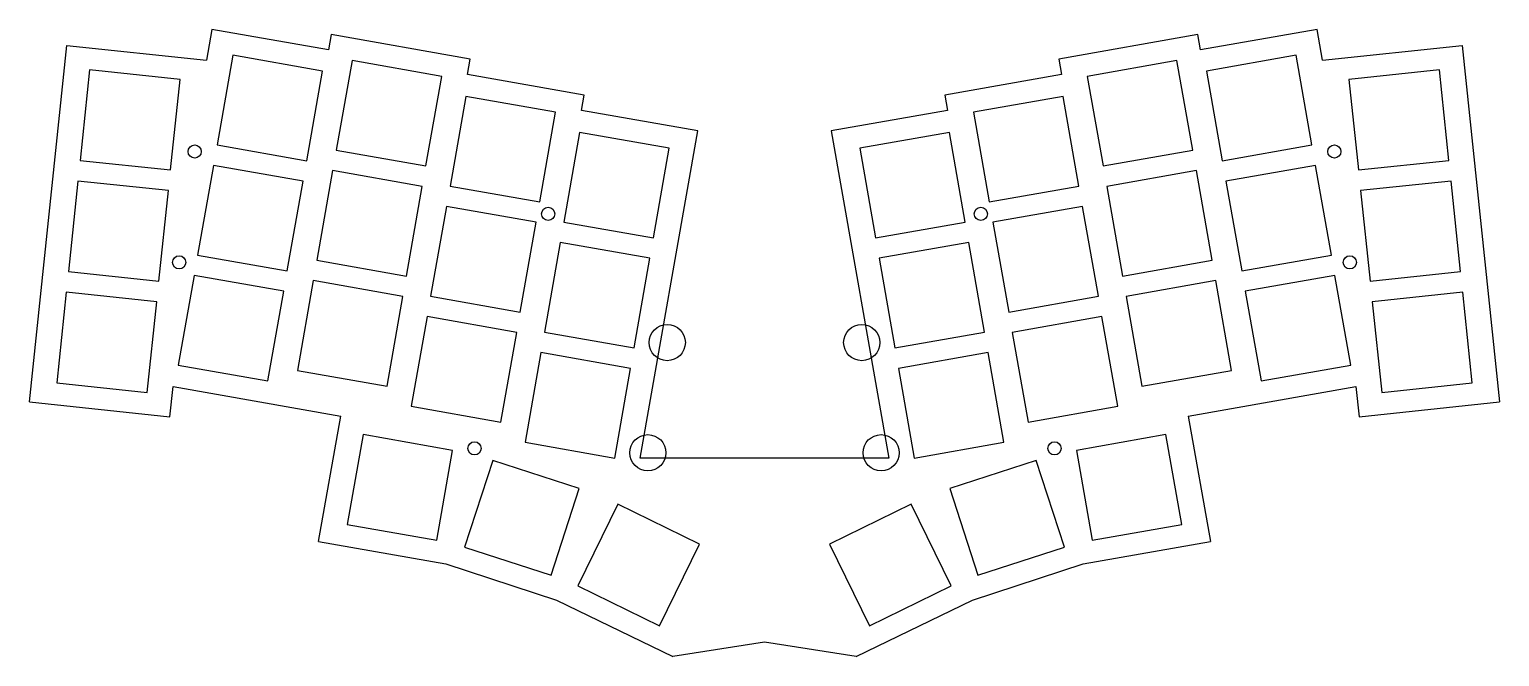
# Model space of a CAD drawing. Header units: millimetres. Extents: x 95 to 319, y -160 to -64.
import ezdxf

# ---------------------------------------------------------------- set-up
doc = ezdxf.new("R2010")
doc.units = ezdxf.units.MM

msp = doc.modelspace()

# ---------------------------------------------------------------- linework, layer by layer
for p, q in [((122.9, -64.2), (122.07, -68.89)), ((140.62, -67.33), (122.9, -64.2)), ((291.04, -64.2), (273.32, -67.33)), ((291.87, -68.89), (291.04, -64.2)), ((95.14, -120.86), (100.84, -66.66)), ((100.84, -66.66), (122.07, -68.89)), ((141.03, -64.99), (140.62, -67.33)), ((162.21, -68.72), (141.03, -64.99)), ((272.91, -64.99), (251.73, -68.72)), ((273.32, -67.33), (272.91, -64.99)), ((291.87, -68.89), (313.1, -66.66)), ((313.1, -66.66), (318.8, -120.86)), ((126.09, -68.14), (123.68, -81.78)), ((139.72, -70.55), (126.09, -68.14)), ((144.23, -68.93), (141.82, -82.57)), ((157.86, -71.34), (144.23, -68.93)), ((161.8, -71.06), (162.21, -68.72)), ((251.73, -68.72), (252.14, -71.06)), ((269.71, -68.93), (256.08, -71.34)), ((272.12, -82.57), (269.71, -68.93)), ((287.85, -68.14), (274.22, -70.55)), ((290.26, -81.78), (287.85, -68.14)), ((104.29, -70.36), (102.85, -84.13)), ((118.06, -71.81), (104.29, -70.36)), ((137.32, -84.19), (139.72, -70.55)), ((155.46, -84.97), (157.86, -71.34)), ((179.52, -74.19), (161.8, -71.06)), ((252.14, -71.06), (234.42, -74.19)), ((256.08, -71.34), (258.48, -84.97)), ((274.22, -70.55), (276.62, -84.19)), ((309.65, -70.36), (295.88, -71.81)), ((311.09, -84.13), (309.65, -70.36)), ((116.62, -85.58), (118.06, -71.81)), ((295.88, -71.81), (297.32, -85.58)), ((161.54, -74.4), (159.13, -88.03)), ((175.18, -76.8), (161.54, -74.4)), ((179.11, -76.53), (179.52, -74.19)), ((234.42, -74.19), (234.83, -76.53)), ((252.4, -74.4), (238.76, -76.8)), ((254.81, -88.03), (252.4, -74.4)), ((172.77, -90.44), (175.18, -76.8)), ((196.84, -79.65), (179.11, -76.53)), ((234.83, -76.53), (217.1, -79.65)), ((238.76, -76.8), (241.17, -90.44)), ((178.85, -79.86), (176.45, -93.5)), ((192.49, -82.26), (178.85, -79.86)), ((188.07, -129.39), (196.84, -79.65)), ((217.1, -79.65), (225.87, -129.39)), ((235.09, -79.86), (221.45, -82.26)), ((237.49, -93.5), (235.09, -79.86)), ((123.68, -81.78), (137.32, -84.19)), ((141.82, -82.57), (155.46, -84.97)), ((190.09, -95.9), (192.49, -82.26)), ((221.45, -82.26), (223.85, -95.9)), ((258.48, -84.97), (272.12, -82.57)), ((276.62, -84.19), (290.26, -81.78)), ((102.85, -84.13), (116.62, -85.58)), ((123.13, -84.89), (120.73, -98.52)), ((136.77, -87.29), (123.13, -84.89)), ((290.81, -84.89), (277.17, -87.29)), ((293.21, -98.52), (290.81, -84.89)), ((297.32, -85.58), (311.09, -84.13)), ((141.27, -85.67), (138.87, -99.31)), ((154.91, -88.08), (141.27, -85.67)), ((272.67, -85.67), (259.03, -88.08)), ((275.07, -99.31), (272.67, -85.67)), ((102.52, -87.27), (101.07, -101.04)), ((116.29, -88.72), (102.52, -87.27)), ((114.84, -102.49), (116.29, -88.72)), ((134.37, -100.93), (136.77, -87.29)), ((152.51, -101.71), (154.91, -88.08)), ((159.13, -88.03), (172.77, -90.44)), ((241.17, -90.44), (254.81, -88.03)), ((259.03, -88.08), (261.43, -101.71)), ((277.17, -87.29), (279.57, -100.93)), ((311.42, -87.27), (297.65, -88.72)), ((297.65, -88.72), (299.1, -102.49)), ((312.87, -101.04), (311.42, -87.27)), ((158.59, -91.14), (156.18, -104.77)), ((172.22, -93.54), (158.59, -91.14)), ((255.35, -91.14), (241.72, -93.54)), ((257.76, -104.77), (255.35, -91.14)), ((169.82, -107.18), (172.22, -93.54)), ((176.45, -93.5), (190.09, -95.9)), ((223.85, -95.9), (237.49, -93.5)), ((241.72, -93.54), (244.12, -107.18)), ((175.9, -96.6), (173.5, -110.24)), ((189.54, -99.01), (175.9, -96.6)), ((238.04, -96.6), (224.4, -99.01)), ((240.44, -110.24), (238.04, -96.6)), ((120.73, -98.52), (134.37, -100.93)), ((138.87, -99.31), (152.51, -101.71)), ((187.13, -112.64), (189.54, -99.01)), ((224.4, -99.01), (226.81, -112.64)), ((261.43, -101.71), (275.07, -99.31)), ((279.57, -100.93), (293.21, -98.52)), ((101.07, -101.04), (114.84, -102.49)), ((120.18, -101.63), (117.78, -115.27)), ((133.82, -104.03), (120.18, -101.63)), ((138.32, -102.41), (135.92, -116.05)), ((151.96, -104.82), (138.32, -102.41)), ((275.62, -102.41), (261.98, -104.82)), ((278.02, -116.05), (275.62, -102.41)), ((293.76, -101.63), (280.12, -104.03)), ((296.16, -115.27), (293.76, -101.63)), ((299.1, -102.49), (312.87, -101.04)), ((100.74, -104.18), (99.29, -117.95)), ((114.51, -105.62), (100.74, -104.18)), ((131.42, -117.67), (133.82, -104.03)), ((149.55, -118.46), (151.96, -104.82)), ((156.18, -104.77), (169.82, -107.18)), ((244.12, -107.18), (257.76, -104.77)), ((261.98, -104.82), (264.39, -118.46)), ((280.12, -104.03), (282.52, -117.67)), ((313.2, -104.18), (299.43, -105.62)), ((314.65, -117.95), (313.2, -104.18)), ((113.06, -119.4), (114.51, -105.62)), ((299.43, -105.62), (300.88, -119.4)), ((155.64, -107.88), (153.23, -121.52)), ((169.27, -110.28), (155.64, -107.88)), ((258.3, -107.88), (244.67, -110.28)), ((260.71, -121.52), (258.3, -107.88)), ((166.87, -123.92), (169.27, -110.28)), ((173.5, -110.24), (187.13, -112.64)), ((226.81, -112.64), (240.44, -110.24)), ((244.67, -110.28), (247.07, -123.92)), ((172.95, -113.34), (170.55, -126.98)), ((186.59, -115.75), (172.95, -113.34)), ((240.99, -113.34), (227.35, -115.75)), ((243.39, -126.98), (240.99, -113.34)), ((117.78, -115.27), (131.42, -117.67)), ((135.92, -116.05), (149.55, -118.46)), ((184.18, -129.39), (186.59, -115.75)), ((227.35, -115.75), (229.76, -129.39)), ((264.39, -118.46), (278.02, -116.05)), ((282.52, -117.67), (296.16, -115.27)), ((99.29, -117.95), (113.06, -119.4)), ((116.52, -123.1), (117, -118.51)), ((117, -118.51), (142.5, -123)), ((271.44, -123), (296.94, -118.51)), ((296.94, -118.51), (297.42, -123.1)), ((300.88, -119.4), (314.65, -117.95)), ((95.14, -120.86), (116.52, -123.1)), ((139.14, -142.08), (142.5, -123)), ((153.23, -121.52), (166.87, -123.92)), ((247.07, -123.92), (260.71, -121.52)), ((271.44, -123), (274.8, -142.08)), ((297.42, -123.1), (318.8, -120.86)), ((145.89, -125.83), (143.48, -139.47)), ((159.53, -128.24), (145.89, -125.83)), ((170.55, -126.98), (184.18, -129.39)), ((229.76, -129.39), (243.39, -126.98)), ((268.05, -125.83), (254.41, -128.24)), ((270.46, -139.47), (268.05, -125.83)), ((157.12, -141.88), (159.53, -128.24)), ((225.87, -129.39), (188.07, -129.39)), ((254.41, -128.24), (256.82, -141.88)), ((165.63, -129.76), (161.35, -142.93)), ((178.8, -134.04), (165.63, -129.76)), ((248.31, -129.76), (235.14, -134.04)), ((252.59, -142.93), (248.31, -129.76)), ((174.52, -147.21), (178.8, -134.04)), ((235.14, -134.04), (239.42, -147.21)), ((184.64, -136.4), (178.57, -148.84)), ((197.09, -142.47), (184.64, -136.4)), ((229.3, -136.4), (216.85, -142.47)), ((235.37, -148.84), (229.3, -136.4)), ((143.48, -139.47), (157.12, -141.88)), ((256.82, -141.88), (270.46, -139.47)), ((139.14, -142.08), (158.47, -145.49)), ((161.35, -142.93), (174.52, -147.21)), ((191.02, -154.92), (197.09, -142.47)), ((216.85, -142.47), (222.92, -154.92)), ((239.42, -147.21), (252.59, -142.93)), ((255.47, -145.49), (274.8, -142.08)), ((158.47, -145.49), (175.35, -150.98)), ((238.59, -150.98), (255.47, -145.49)), ((178.57, -148.84), (191.02, -154.92)), ((222.92, -154.92), (235.37, -148.84)), ((175.35, -150.98), (193, -159.58)), ((220.94, -159.58), (238.59, -150.98)), ((206.97, -157.41), (193, -159.58)), ((220.94, -159.58), (206.97, -157.41))]:
    msp.add_line(p, q)
for centre, radius in [((120.28, -82.78), 1), ((293.66, -82.78), 1), ((174.05, -92.26), 1), ((239.89, -92.26), 1), ((117.92, -99.63), 1), ((296.02, -99.63), 1), ((192.18, -111.83), 2.75), ((221.76, -111.83), 2.75), ((162.85, -127.92), 1), ((189.23, -128.58), 2.75), ((224.71, -128.58), 2.75), ((251.09, -127.92), 1)]:
    msp.add_circle(centre, radius)

doc.saveas('drawing.dxf')
